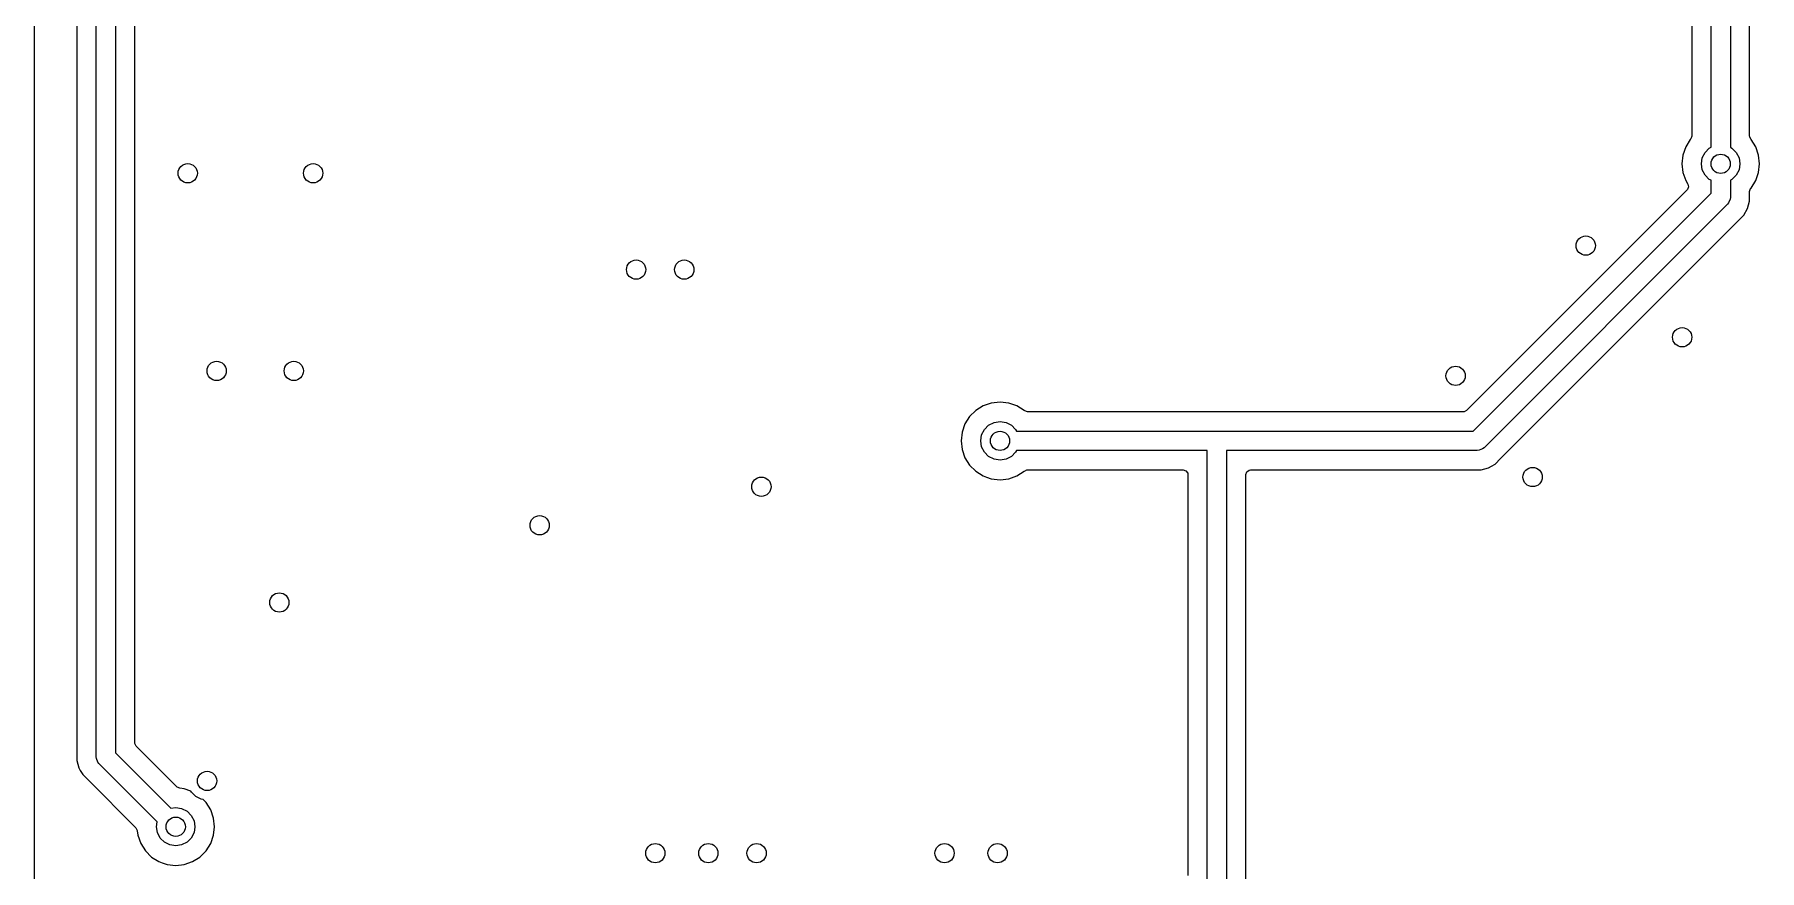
# Model space of a CAD drawing. Extents: x -0.18 to 2.18, y -0.18 to 2.58.
# Drawn here: x -0.176 to 1.232, y 0.931 to 1.613 of the extents above; entities that cross this region are included whole.
import ezdxf

# ---------------------------------------------------------------- set-up
doc = ezdxf.new("R2010")
doc.units = 0
doc.header["$MEASUREMENT"] = 0
doc.layers.add('BLACK', color=7, linetype='CONTINUOUS')

msp = doc.modelspace()

# ---------------------------------------------------------------- linework, layer by layer
at = {"layer": 'BLACK', "linetype": 'CONTINUOUS'}
for p, q in [((-0.1764, 0.6407), (-0.1764, 2.07)), ((-0.1418, 2.0635), (-0.1418, 1.027)), ((-0.126, 1.0236), (-0.126, 2.0669)), ((-0.1102, 2.0637), (-0.1102, 1.0269)), ((-0.0945, 1.035), (-0.0945, 2.0509)), ((1.1929, 1.5212), (1.1929, 1.7684)), ((1.2087, 1.7717), (1.2087, 1.5212)), ((1.2244, 1.5303), (1.2244, 1.7748)), ((1.1771, 1.7602), (1.1771, 1.5303)), ((1.176, 1.5275), (1.1722, 1.5215)), ((1.1764, 1.528), (1.176, 1.5275)), ((1.176, 1.5275), (1.176, 1.5275)), ((1.176, 1.5275), (1.176, 1.5275)), ((1.1771, 1.5303), (1.1764, 1.528)), ((1.2245, 1.5296), (1.2244, 1.5303)), ((1.2255, 1.5277), (1.2245, 1.5296)), ((1.2256, 1.5275), (1.2254, 1.5277)), ((1.2254, 1.5277), (1.2255, 1.5277)), ((1.2294, 1.5215), (1.2256, 1.5275)), ((1.2256, 1.5275), (1.2256, 1.5275)), ((1.2256, 1.5275), (1.2256, 1.5275)), ((1.2256, 1.5275), (1.2256, 1.5275)), ((1.2256, 1.5275), (1.2256, 1.5275)), ((1.1699, 1.5148), (1.1691, 1.5077)), ((1.1691, 1.5077), (1.1699, 1.5007)), ((1.1722, 1.5215), (1.1699, 1.5148)), ((1.1699, 1.5148), (1.1699, 1.5148)), ((1.1722, 1.5215), (1.1722, 1.5215)), ((1.185, 1.5077), (1.1858, 1.5126)), ((1.1858, 1.5029), (1.185, 1.5077)), ((1.1858, 1.5126), (1.188, 1.517)), ((1.188, 1.517), (1.1915, 1.5205)), ((1.1915, 1.5205), (1.1929, 1.5212)), ((1.2087, 1.5212), (1.21, 1.5205)), ((1.21, 1.5205), (1.2135, 1.517)), ((1.2135, 1.517), (1.2158, 1.5126)), ((1.2158, 1.5126), (1.2165, 1.5077)), ((1.2165, 1.5077), (1.2158, 1.5029)), ((1.2317, 1.5148), (1.2294, 1.5215)), ((1.2325, 1.5077), (1.2317, 1.5148)), ((1.2317, 1.5007), (1.2325, 1.5077)), ((1.1699, 1.5007), (1.1699, 1.5007)), ((1.1699, 1.5007), (1.1722, 1.494)), ((1.1722, 1.494), (1.1722, 1.494)), ((1.1722, 1.494), (1.1739, 1.4912)), ((1.188, 1.4985), (1.1858, 1.5029)), ((1.1915, 1.495), (1.188, 1.4985)), ((1.1929, 1.4943), (1.1915, 1.495)), ((1.1929, 1.4836), (1.1929, 1.4943)), ((1.21, 1.495), (1.2087, 1.4943)), ((1.2087, 1.4943), (1.2087, 1.4803)), ((1.2135, 1.4985), (1.21, 1.495)), ((1.2158, 1.5029), (1.2135, 1.4985)), ((1.2256, 1.4879), (1.2294, 1.494)), ((1.2294, 1.494), (1.2317, 1.5007)), ((1.1734, 1.4864), (0.9933, 1.3063)), ((0.9987, 1.2894), (1.1929, 1.4836)), ((1.1736, 1.4866), (1.1734, 1.4864)), ((1.1745, 1.4889), (1.1736, 1.4866)), ((1.1739, 1.4912), (1.1745, 1.4889)), ((1.2087, 1.4803), (1.2085, 1.4788)), ((1.2244, 1.4852), (1.2252, 1.4875)), ((1.2244, 1.4772), (1.2244, 1.4852)), ((1.2252, 1.4875), (1.2256, 1.4879)), ((1.2256, 1.4879), (1.2256, 1.4879)), ((1.2064, 1.4747), (1.0075, 1.2759)), ((1.2073, 1.4759), (1.2064, 1.4747)), ((1.2085, 1.4788), (1.2073, 1.4759)), ((1.2073, 1.4759), (1.2073, 1.4759)), ((1.2153, 1.4614), (1.2197, 1.4658)), ((1.2197, 1.4658), (1.2228, 1.4712)), ((1.2228, 1.4712), (1.2244, 1.4772)), ((1.0209, 1.267), (1.2153, 1.4614)), ((1.2153, 1.4614), (1.2153, 1.4614)), ((0.6051, 1.3124), (0.5984, 1.3101)), ((0.6122, 1.3132), (0.6051, 1.3124)), ((0.6051, 1.3124), (0.6051, 1.3124)), ((0.6193, 1.3124), (0.6122, 1.3132)), ((0.626, 1.3101), (0.6193, 1.3124)), ((0.6193, 1.3124), (0.6193, 1.3124)), ((0.5874, 1.3013), (0.5836, 1.2953)), ((0.5924, 1.3063), (0.5874, 1.3013)), ((0.5984, 1.3101), (0.5924, 1.3063)), ((0.5984, 1.3101), (0.5984, 1.3101)), ((0.6029, 1.2942), (0.6073, 1.2965)), ((0.6073, 1.2965), (0.6122, 1.2972)), ((0.6122, 1.2972), (0.6171, 1.2965)), ((0.6171, 1.2965), (0.6215, 1.2942)), ((0.632, 1.3063), (0.626, 1.3101)), ((0.6325, 1.3059), (0.632, 1.3063)), ((0.632, 1.3063), (0.632, 1.3063)), ((0.632, 1.3063), (0.632, 1.3063)), ((0.632, 1.3063), (0.632, 1.3063)), ((0.6347, 1.3051), (0.6325, 1.3059)), ((0.9906, 1.3051), (0.6347, 1.3051)), ((0.9912, 1.3052), (0.9906, 1.3051)), ((0.9933, 1.3063), (0.9912, 1.3052)), ((0.5813, 1.2886), (0.5805, 1.2815)), ((0.5836, 1.2953), (0.5813, 1.2886)), ((0.5813, 1.2886), (0.5813, 1.2886)), ((0.5836, 1.2953), (0.5836, 1.2953)), ((0.5965, 1.2815), (0.5972, 1.2864)), ((0.5972, 1.2864), (0.5995, 1.2908)), ((0.5995, 1.2908), (0.6029, 1.2942)), ((0.6215, 1.2942), (0.6249, 1.2908)), ((0.6249, 1.2908), (0.6256, 1.2894)), ((0.6256, 1.2894), (0.7894, 1.2894)), ((0.7894, 1.2894), (0.9987, 1.2894)), ((0.5805, 1.2815), (0.5813, 1.2744)), ((0.5813, 1.2744), (0.5813, 1.2744)), ((0.5813, 1.2744), (0.5836, 1.2677)), ((0.5972, 1.2766), (0.5965, 1.2815)), ((0.5995, 1.2722), (0.5972, 1.2766)), ((0.6029, 1.2688), (0.5995, 1.2722)), ((0.6073, 1.2665), (0.6029, 1.2688)), ((0.6215, 1.2688), (0.6171, 1.2665)), ((0.6249, 1.2722), (0.6215, 1.2688)), ((0.6256, 1.2736), (0.6249, 1.2722)), ((0.7815, 1.2736), (0.6256, 1.2736)), ((0.7815, 0.9186), (0.7815, 1.2736)), ((1.002, 1.2736), (0.7972, 1.2736)), ((0.7972, 1.2736), (0.7972, 0.9173)), ((1.0035, 1.2738), (1.002, 1.2736)), ((1.0063, 1.2749), (1.0035, 1.2738)), ((1.0075, 1.2759), (1.0063, 1.2749)), ((0.5836, 1.2677), (0.5836, 1.2677)), ((0.5836, 1.2677), (0.5874, 1.2617)), ((0.5874, 1.2617), (0.5874, 1.2617)), ((0.5874, 1.2617), (0.5924, 1.2567)), ((0.5924, 1.2567), (0.5984, 1.2529)), ((0.6122, 1.2657), (0.6073, 1.2665)), ((0.6171, 1.2665), (0.6122, 1.2657)), ((0.626, 1.2529), (0.632, 1.2567)), ((0.632, 1.2567), (0.6321, 1.2568)), ((0.632, 1.2567), (0.632, 1.2567)), ((0.632, 1.2567), (0.632, 1.2567)), ((0.6321, 1.2568), (0.6322, 1.2568)), ((0.6322, 1.2568), (0.6341, 1.2578)), ((0.6341, 1.2578), (0.6347, 1.2579)), ((0.6347, 1.2579), (0.7618, 1.2579)), ((0.7618, 1.2579), (0.7641, 1.2571)), ((0.7641, 1.2571), (0.7655, 1.2552)), ((0.7655, 1.2552), (0.7657, 1.254)), ((0.7657, 1.254), (0.7657, 0.9268)), ((0.813, 1.254), (0.8138, 1.2562)), ((0.813, 0.9185), (0.813, 1.254)), ((0.8138, 1.2562), (0.8157, 1.2577)), ((0.8157, 1.2577), (0.8169, 1.2579)), ((0.8169, 1.2579), (0.9986, 1.2579)), ((0.9986, 1.2579), (0.9986, 1.2579)), ((0.9986, 1.2579), (0.9989, 1.2579)), ((0.9989, 1.2579), (1.0051, 1.2579)), ((1.0051, 1.2579), (1.0111, 1.2595)), ((1.0051, 1.2579), (1.0051, 1.2579)), ((1.0111, 1.2595), (1.0135, 1.2608)), ((1.0135, 1.2608), (1.0165, 1.2626)), ((1.0165, 1.2626), (1.0209, 1.267)), ((1.0209, 1.267), (1.0209, 1.267)), ((0.5984, 1.2529), (0.6011, 1.252)), ((0.6011, 1.252), (0.6051, 1.2506)), ((0.6051, 1.2506), (0.6051, 1.2506)), ((0.6051, 1.2506), (0.6051, 1.2506)), ((0.6051, 1.2506), (0.6122, 1.2498)), ((0.6122, 1.2498), (0.6193, 1.2506)), ((0.6193, 1.2506), (0.626, 1.2529)), ((-0.0944, 1.0344), (-0.0945, 1.035)), ((-0.0933, 1.0323), (-0.0944, 1.0344)), ((-0.0601, 0.999), (-0.0933, 1.0323)), ((-0.1418, 1.027), (-0.1418, 1.027)), ((-0.1418, 1.027), (-0.1418, 1.0267)), ((-0.1418, 1.0267), (-0.1418, 1.0205)), ((-0.1418, 1.0205), (-0.1401, 1.0145)), ((-0.1401, 1.0145), (-0.1401, 1.0145)), ((-0.1401, 1.0145), (-0.139, 1.0125)), ((-0.1258, 1.0221), (-0.126, 1.0236)), ((-0.1247, 1.0192), (-0.1258, 1.0221)), ((-0.1237, 1.0181), (-0.1247, 1.0192)), ((-0.0761, 0.9705), (-0.1237, 1.0181)), ((-0.1102, 1.0269), (-0.065, 0.9817)), ((-0.139, 1.0125), (-0.139, 1.0125)), ((-0.139, 1.0125), (-0.137, 1.0091)), ((-0.137, 1.0091), (-0.1326, 1.0047)), ((-0.1326, 1.0047), (-0.1326, 1.0047)), ((-0.1326, 1.0047), (-0.0935, 0.9656)), ((-0.0599, 0.9989), (-0.0601, 0.999)), ((-0.0577, 0.9979), (-0.0599, 0.9989)), ((-0.054, 0.9975), (-0.0577, 0.9979)), ((-0.0486, 0.9956), (-0.054, 0.9975)), ((-0.054, 0.9975), (-0.054, 0.9975)), ((-0.0482, 0.9947), (-0.0486, 0.9956)), ((-0.0447, 0.9912), (-0.0482, 0.9947)), ((-0.0403, 0.989), (-0.0447, 0.9912)), ((-0.0386, 0.9887), (-0.0403, 0.989)), ((-0.0362, 0.9863), (-0.0386, 0.9887)), ((-0.0324, 0.9803), (-0.0362, 0.9863)), ((-0.065, 0.9817), (-0.061, 0.9823)), ((-0.061, 0.9823), (-0.0562, 0.9815)), ((-0.0562, 0.9815), (-0.0518, 0.9793)), ((-0.0518, 0.9793), (-0.0483, 0.9758)), ((-0.0483, 0.9758), (-0.046, 0.9714)), ((-0.0301, 0.9736), (-0.0324, 0.9803)), ((-0.0293, 0.9665), (-0.0301, 0.9736)), ((-0.0935, 0.9656), (-0.0924, 0.9634)), ((-0.0924, 0.9634), (-0.0924, 0.9632)), ((-0.0924, 0.9632), (-0.0919, 0.9595)), ((-0.0919, 0.9595), (-0.0919, 0.9595)), ((-0.0919, 0.9595), (-0.0896, 0.9528)), ((-0.0768, 0.9665), (-0.0761, 0.9705)), ((-0.076, 0.9617), (-0.0768, 0.9665)), ((-0.0738, 0.9573), (-0.076, 0.9617)), ((-0.046, 0.9617), (-0.0483, 0.9573)), ((-0.046, 0.9714), (-0.0453, 0.9665)), ((-0.0453, 0.9665), (-0.046, 0.9617)), ((-0.0324, 0.9528), (-0.0301, 0.9595)), ((-0.0301, 0.9595), (-0.0293, 0.9665)), ((-0.0896, 0.9528), (-0.0896, 0.9528)), ((-0.0896, 0.9528), (-0.0858, 0.9468)), ((-0.0858, 0.9468), (-0.0858, 0.9468)), ((-0.0858, 0.9468), (-0.0808, 0.9417)), ((-0.0703, 0.9538), (-0.0738, 0.9573)), ((-0.0659, 0.9516), (-0.0703, 0.9538)), ((-0.061, 0.9508), (-0.0659, 0.9516)), ((-0.0562, 0.9516), (-0.061, 0.9508)), ((-0.0518, 0.9538), (-0.0562, 0.9516)), ((-0.0483, 0.9573), (-0.0518, 0.9538)), ((-0.0412, 0.9417), (-0.0362, 0.9468)), ((-0.0362, 0.9468), (-0.0324, 0.9528)), ((-0.0808, 0.9417), (-0.0748, 0.938)), ((-0.0748, 0.938), (-0.0721, 0.937)), ((-0.0721, 0.937), (-0.0681, 0.9356)), ((-0.0681, 0.9356), (-0.0681, 0.9356)), ((-0.0681, 0.9356), (-0.0681, 0.9356)), ((-0.0681, 0.9356), (-0.061, 0.9348)), ((-0.061, 0.9348), (-0.054, 0.9356)), ((-0.054, 0.9356), (-0.0473, 0.938)), ((-0.0473, 0.938), (-0.0412, 0.9417))]:
    msp.add_line(p, q, dxfattribs=at)
at = {"layer": 'BLACK'}
for centre in [(-0.0512, 1.5), (0.0512, 1.5), (1.2008, 1.5077), (1.0906, 1.4409), (0.315, 1.4213), (0.3543, 1.4213), (1.1693, 1.3661), (-0.0276, 1.3386), (0.0354, 1.3386), (0.9843, 1.3346), (0.6122, 1.2815), (1.0472, 1.252), (0.4173, 1.2441), (0.2362, 1.2126), (0.0236, 1.1496), (-0.0354, 1.0039), (-0.061, 0.9665), (0.3307, 0.9449), (0.374, 0.9449), (0.4134, 0.9449), (0.5669, 0.9449), (0.6102, 0.9449)]:
    msp.add_circle(centre, 0.00787, dxfattribs=at)

doc.saveas('drawing.dxf')
